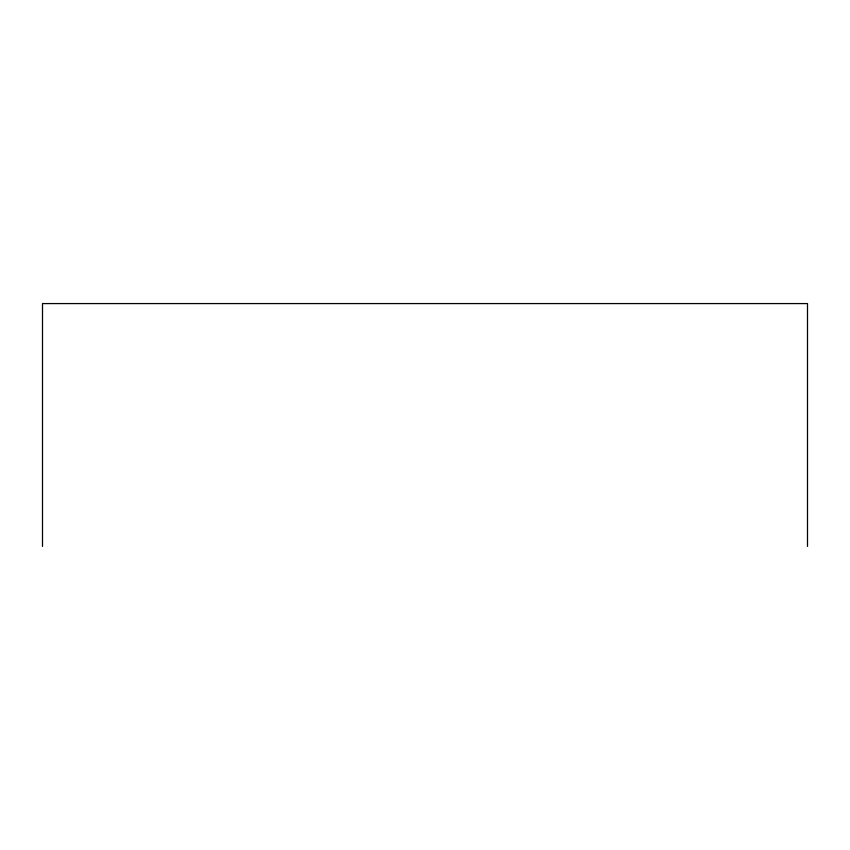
<?xml version="1.0" encoding="UTF-8"?>
<svg xmlns="http://www.w3.org/2000/svg" width="850" height="850" viewBox="0 0 850 850"><rect width="100%" height="100%" fill="white"/><g stroke="black" fill="none" stroke-linecap="round" stroke-linejoin="round"><path stroke-width="1.27" d="M807.5 546.423L807.5 303.578L42.5 303.578L42.5 546.423"/></g></svg>
